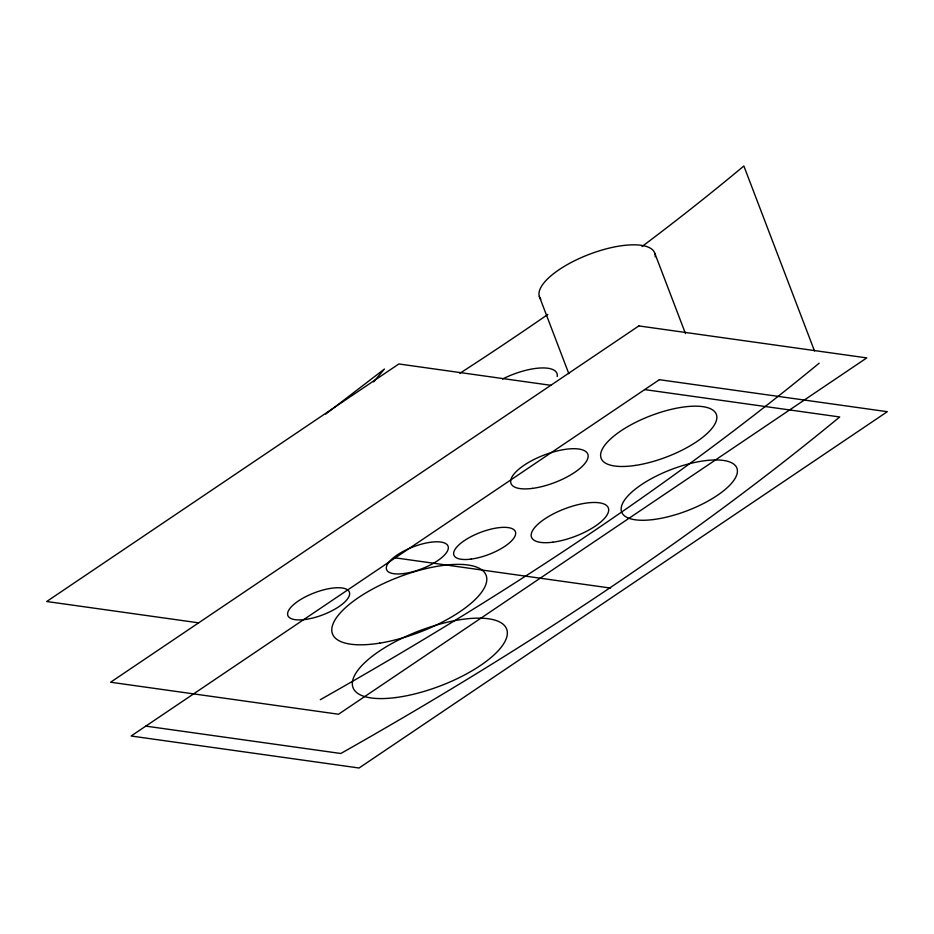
<?xml version="1.0" encoding="UTF-8"?>
<svg xmlns="http://www.w3.org/2000/svg" width="934" height="934" viewBox="0 0 934 934"><rect width="100%" height="100%" fill="white"/><g stroke="black" fill="none" stroke-linecap="round" stroke-linejoin="round"><path stroke-width="1.4" d="M373.612 381.878L384.434 369.035L325.674 414.089M819.165 363.186C664.051 491.015 495.067 600.854 320.28 699.706M145.821 726.115L340.817 753.493C515.603 654.641 684.587 544.802 839.701 416.973L644.705 389.595M550.803 385.298L398.853 363.968L46.7 601.508L198.65 622.838M395.257 557.855L610.521 588.07M814.495 350.951L743.861 165.995A1872.798 671.149 -20.9 0 1 642.02 246.529M654.921 253.569L685.474 333.566M539.315 296.393L568.829 373.682M547.838 314.431A1872.798 671.149 -20.9 0 1 459.832 373.331M540.798 299.207A61.667 22.101 -20.9 0 1 590.848 253.733A61.667 22.101 -20.9 0 1 655.224 256.815M502.515 379.052A41.108 14.734 -20.9 0 1 557.201 376.554M638.844 325.919L110.609 682.229L338.528 714.23L866.764 357.909L638.844 325.919M659.381 379.694L131.145 736.015L359.065 768.005L887.3 411.696L659.381 379.694M471.051 559.104A32.888 11.78 -20.9 0 0 515.603 532.45A32.888 11.78 -20.9 0 0 467.339 538.72A32.888 11.78 -20.9 0 0 471.051 559.104M379.764 643.129A82.215 29.468 -20.9 0 0 486.124 575.344A82.215 29.468 -20.9 0 0 361.972 595.297A82.215 29.468 -20.9 0 0 379.764 643.129M635.26 465.436A61.667 22.101 -20.9 0 0 716.53 414.906A61.667 22.101 -20.9 0 0 624.391 428.636A61.667 22.101 -20.9 0 0 635.26 465.436M305.033 619.499A32.888 11.78 -20.9 0 0 349.573 592.845A32.888 11.78 -20.9 0 0 301.308 599.114A32.888 11.78 -20.9 0 0 305.033 619.499M403.721 573.558A32.888 11.78 -20.9 0 0 448.262 546.915A32.888 11.78 -20.9 0 0 399.997 553.185A32.888 11.78 -20.9 0 0 403.721 573.558M532.38 488.4A41.108 14.734 -20.9 0 0 588.058 455.091A41.108 14.734 -20.9 0 0 527.733 462.925A41.108 14.734 -20.9 0 0 532.38 488.4M395.806 697.558A82.215 29.468 -20.9 0 0 507.162 630.929A82.215 29.468 -20.9 0 0 386.501 646.608A82.215 29.468 -20.9 0 0 395.806 697.558M552.916 542.187A41.108 14.734 -20.9 0 0 608.594 508.867A41.108 14.734 -20.9 0 0 548.27 516.7A41.108 14.734 -20.9 0 0 552.916 542.187M653.753 519.502A61.667 22.101 -20.9 0 0 737.276 469.533A61.667 22.101 -20.9 0 0 646.772 481.29A61.667 22.101 -20.9 0 0 653.753 519.502"/></g></svg>
